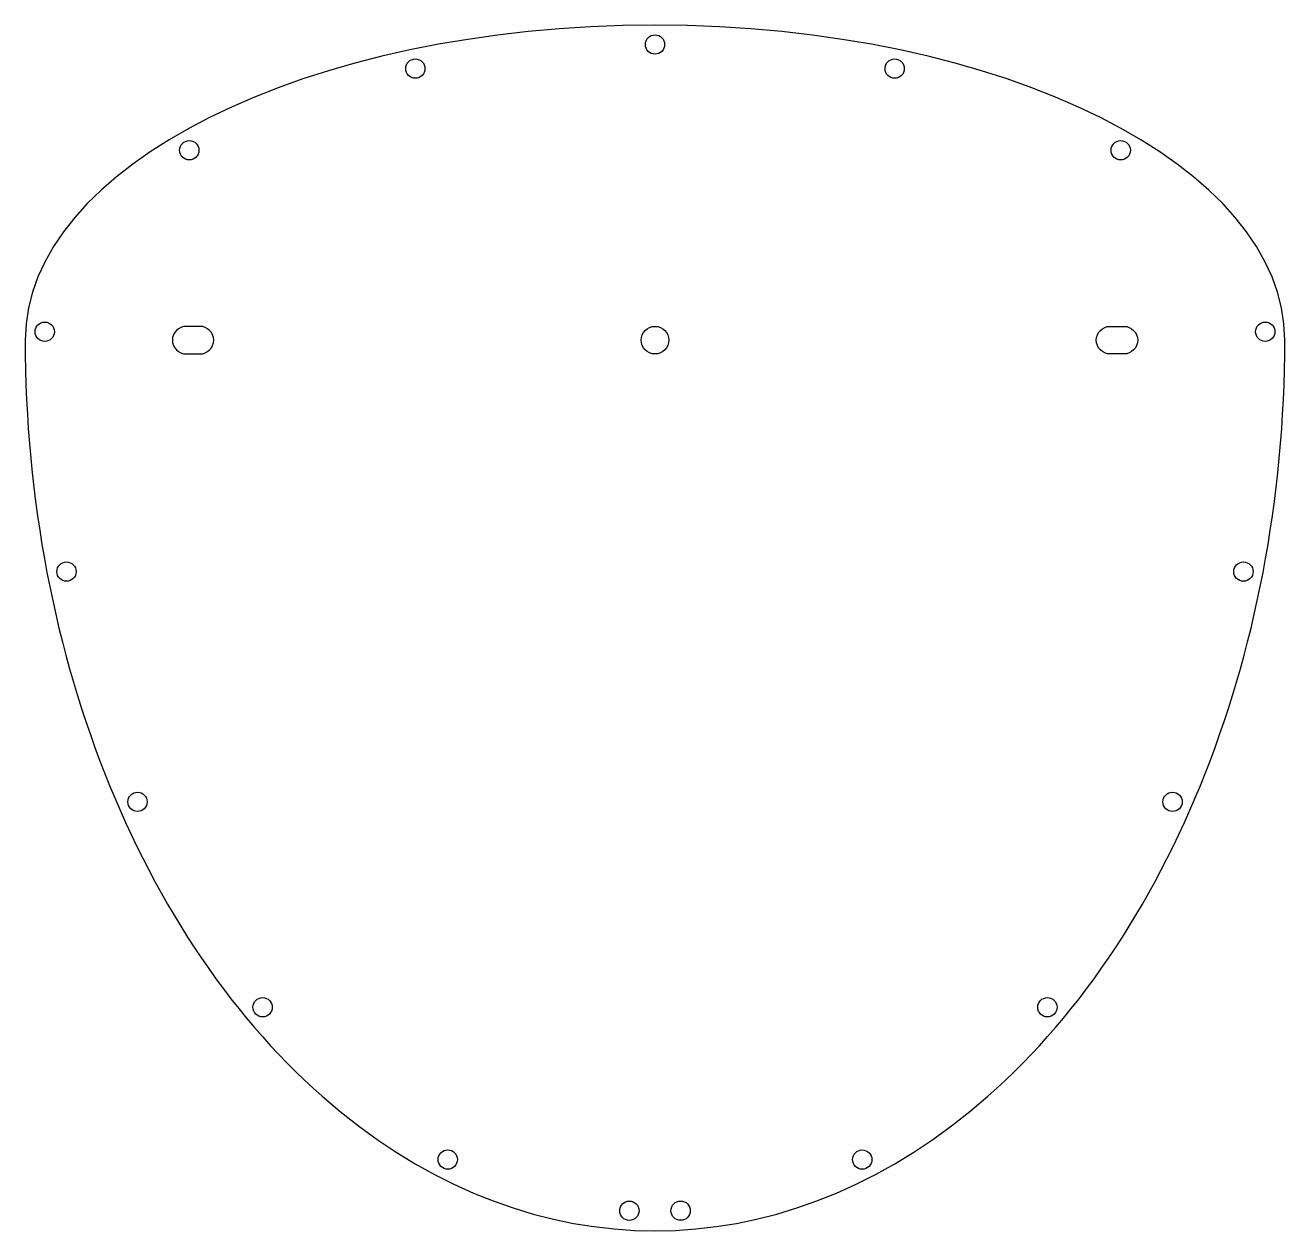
# Model space of a CAD drawing. Header units: millimetres. Extents: x -625 to -364, y -214 to 35.
import ezdxf

# ---------------------------------------------------------------- set-up
doc = ezdxf.new("R2010")
doc.units = ezdxf.units.MM
doc.layers.get('0').update_dxf_attribs({"linetype": 'CONTINUOUS'})

msp = doc.modelspace()

# ---------------------------------------------------------------- linework, layer by layer
for points in [[(-591.65, -32.61), (-588.8, -32.61, 1), (-588.8, -26.89), (-591.65, -26.89, 1)], [(-400.2, -32.61, -1), (-400.2, -26.89), (-397.34, -26.89, -1), (-397.34, -32.61)]]:
    msp.add_lwpolyline(points, format="xyb", close=True)
for centre, radius in [((-494.5, 31.5), 2), ((-544.16, 26.51), 2), ((-444.84, 26.5), 2), ((-591, 9.59), 2), ((-398, 9.59), 2), ((-620.95, -28), 2), ((-368.05, -27.99), 2), ((-494.5, -29.75), 2.86), ((-616.44, -77.7), 2), ((-372.57, -77.7), 2), ((-601.73, -125.39), 2), ((-387.26, -125.39), 2), ((-575.8, -167.94), 2), ((-413.2, -167.94), 2), ((-537.44, -199.49), 2), ((-451.56, -199.5), 2), ((-499.81, -210.09), 2), ((-489.19, -210.08), 2)]:
    msp.add_circle(centre, radius)
for major_axis, ratio, start_param, end_param in [((-130.5, 0), 0.5, 3.141593, 6.283185), ((0, 184.5), 0.707317, 1.570796, 4.712389)]:
    msp.add_ellipse((-494.5, -29.75), major_axis=major_axis, ratio=ratio, start_param=start_param, end_param=end_param)

doc.saveas('drawing.dxf')
